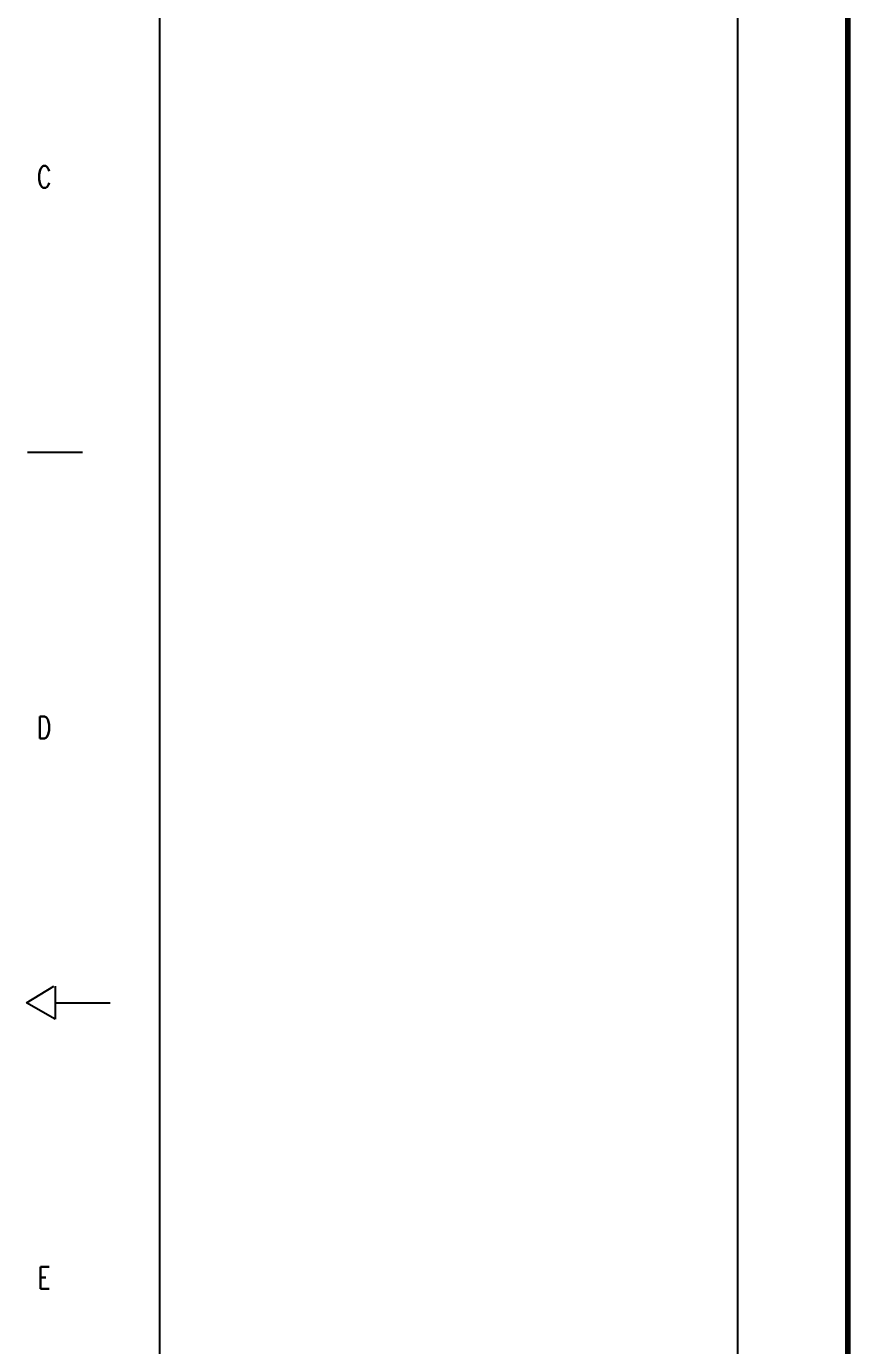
# Model space of a CAD drawing. Header units: millimetres. Extents: x 0 to 134087, y -49114 to 20834.
# Drawn here: x 21353 to 23999, y -42687 to -38450 of the extents above; entities that cross this region are included whole.
import ezdxf
from ezdxf.enums import TextEntityAlignment as Align

# ---------------------------------------------------------------- set-up
doc = ezdxf.new("R2010")
doc.units = ezdxf.units.MM
doc.header["$LTSCALE"] = 35
doc.styles.add('ROMANS', font='ROMANS.shx', dxfattribs={"width": 0.8})

# ---------------------------------------------------------------- blocks, each defined once
blk = doc.blocks.new('TITLE')
at = {"color": 7}
for p, q in [((0, 0), (0, 594.85)), ((841, 0), (841, 594.85)), ((824.02, 371.87), (831.1, 371.87)), ((823.88, 301.14), (827.42, 303.26)), ((827.56, 303.26), (827.56, 299.02)), ((827.56, 299.02), (823.88, 301.14)), ((827.56, 301.14), (834.63, 301.14))]:
    blk.add_line(p, q, dxfattribs=at)
at = {"color": 7, "const_width": 0.707}
blk.add_lwpolyline([(14.15, 577.17), (14.15, 17.68)], dxfattribs=at)
at = {"color": 7, "style": 'ROMANS', "width": 0.7}
for s, p in [('C', (826.15, 407.24)), ('D', (826.15, 336.51)), ('E', (826.15, 265.77))]:
    blk.add_text(s, height=2.83, dxfattribs=at).set_placement(p, align=Align.MIDDLE)

msp = doc.modelspace()

# ---------------------------------------------------------------- block references
at = {"linetype": 'ByBlock', "xscale": 24.99999999749996, "yscale": 24.99999999749996, "zscale": 24.99999999749996}
for p in [(756.2886, -49114.431), (23636.9795, -49114.431)]:
    msp.add_blockref('TITLE', p, dxfattribs=at)

doc.saveas('drawing.dxf')
